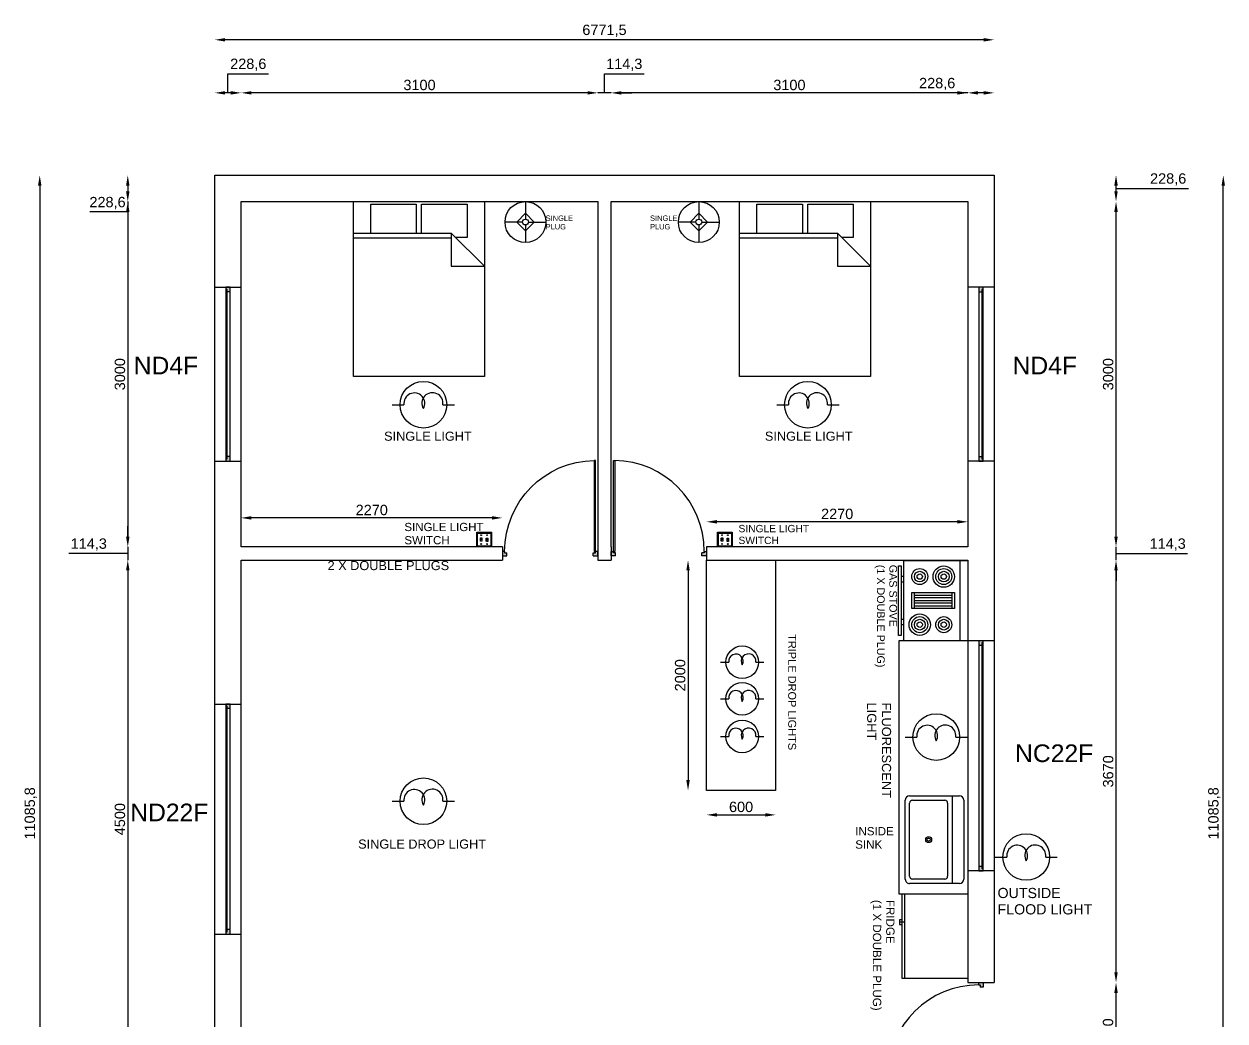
# Model space of a CAD drawing. Header units: millimetres. Extents: x 5556507 to 5811433, y 7824531 to 7923252.
# Drawn here: x 5651274 to 5661710, y 7841470 to 7850130 of the extents above; entities that cross this region are included whole.
import ezdxf

# ---------------------------------------------------------------- set-up
doc = ezdxf.new("R2010")
doc.units = ezdxf.units.MM
for name, color, linetype in [('blocks', 31, 'Continuous'), ('dimensions', 251, 'Continuous'), ('doors', 142, 'Continuous'), ('text', 8, 'Continuous'), ('wall', 7, 'Continuous'), ('windows', 22, 'Continuous')]:
    doc.layers.add(name, color=color, linetype=linetype)
doc.styles.get("Standard").update_dxf_attribs({"font": 'arial.ttf'})
doc.dimstyles.new('ISO-25', dxfattribs={"dimscale": 31, "dimtxt": 2.5, "dimasz": 2.5, "dimexe": 1.25, "dimexo": 0.625, "dimtad": 1, "dimtxsty": 'Standard', "dimcen": 2.5, "dimse1": 1, "dimse2": 1, "dimadec": 0, "dimazin": 0, "dimtfac": 1, "dimtmove": 0, "dimatfit": 3, "dimfxl": 1, "dimarcsym": 0})

# ---------------------------------------------------------------- blocks, each defined once
blk = doc.blocks.new('D')
at = {"layer": 'doors'}
h = blk.add_hatch(color=256, dxfattribs=at)
h.dxf.hatch_style = 1
h.paths.add_polyline_path([(0, 19), (-20, 19), (-20, 7), (-40, 7), (-40, -19), (0, -19)])
h.paths.add_polyline_path([(-830, -19), (-790, -19), (-790, 7), (-810, 7), (-810, 19), (-830, 19)])
for p, q in [((-790, -19), (-790, 7)), ((-40, -19), (-40, 7))]:
    blk.add_line(p, q, dxfattribs=at)
blk.add_lwpolyline([(-810, 19), (-810, 809), (-798, 809), (-798, 19)], close=True, dxfattribs=at)
for points in [[(-790, -19), (-830, -19), (-830, 19), (-810, 19)], [(-790, 7), (-810, 7), (-810, 19)], [(-20, 19), (0, 19), (0, -19), (-40, -19)], [(-20, 19), (-20, 7), (-40, 7)]]:
    blk.add_lwpolyline(points, dxfattribs=at)
blk.add_arc((-810, 19), 790, 0, 89.1298, dxfattribs=at)
blk = doc.blocks.new('*D140')
at = {"layer": 'Defpoints', "color": 0, "transparency": 16777216}
for p in [(5659704, 7841803), (5660763, 7841803), (5659704, 7840973)]:
    blk.add_point(p, dxfattribs=at)
at = {"layer": 'dimensions', "color": 0, "lineweight": -2, "transparency": 16777216}
blk.add_line((5660763, 7841063), (5660763, 7841713), dxfattribs=at)
at = {"layer": 'dimensions', "color": 0, "transparency": 16777216}
for points in [[(5660748, 7841713), (5660778, 7841713), (5660763, 7841803)], [(5660748, 7841063), (5660778, 7841063), (5660763, 7840973)]]:
    blk.add_solid(points, dxfattribs=at)
at = {"layer": 'dimensions', "color": 0, "transparency": 16777216, "insert": (5660694, 7841388), "char_height": 90, "attachment_point": 5, "rotation": 90}
blk.add_mtext('830', dxfattribs=at)
blk = doc.blocks.new('*D141')
at = {"layer": 'Defpoints', "color": 0, "transparency": 16777216}
for p in [(5659475, 7845473), (5660763, 7845473), (5659704, 7841803)]:
    blk.add_point(p, dxfattribs=at)
at = {"layer": 'dimensions', "color": 0, "lineweight": -2, "transparency": 16777216}
blk.add_line((5660763, 7841893), (5660763, 7845383), dxfattribs=at)
at = {"layer": 'dimensions', "color": 0, "transparency": 16777216}
for points in [[(5660748, 7845383), (5660778, 7845383), (5660763, 7845473)], [(5660748, 7841893), (5660778, 7841893), (5660763, 7841803)]]:
    blk.add_solid(points, dxfattribs=at)
at = {"layer": 'dimensions', "color": 0, "transparency": 16777216, "insert": (5660695, 7843638), "char_height": 90, "attachment_point": 5, "rotation": 90}
blk.add_mtext('3670', dxfattribs=at)
blk = doc.blocks.new('*D142')
at = {"layer": 'Defpoints', "color": 0, "transparency": 16777216}
for p in [(5659475, 7845588), (5660763, 7845588), (5659475, 7845473)]:
    blk.add_point(p, dxfattribs=at)
at = {"layer": 'dimensions', "color": 0, "lineweight": -2, "transparency": 16777216}
for p, q in [((5660763, 7845678), (5660763, 7845768)), ((5660763, 7845473), (5660763, 7845588)), ((5660763, 7845473), (5660763, 7845588)), ((5660763, 7845530), (5661040, 7845530)), ((5661040, 7845530), (5661384, 7845530)), ((5660763, 7845383), (5660763, 7845293))]:
    blk.add_line(p, q, dxfattribs=at)
at = {"layer": 'dimensions', "color": 0, "transparency": 16777216}
for points in [[(5660748, 7845678), (5660778, 7845678), (5660763, 7845588)], [(5660748, 7845383), (5660778, 7845383), (5660763, 7845473)]]:
    blk.add_solid(points, dxfattribs=at)
at = {"layer": 'dimensions', "color": 0, "transparency": 16777216, "insert": (5661212, 7845608), "char_height": 90, "attachment_point": 5}
blk.add_mtext('114,3', dxfattribs=at)
blk = doc.blocks.new('*D125')
at = {"layer": 'Defpoints', "color": 0, "transparency": 16777216}
for p in [(5659475, 7848588), (5660763, 7848588), (5659475, 7845588)]:
    blk.add_point(p, dxfattribs=at)
at = {"layer": 'dimensions', "color": 0, "lineweight": -2, "transparency": 16777216}
blk.add_line((5660763, 7845678), (5660763, 7848498), dxfattribs=at)
at = {"layer": 'dimensions', "color": 0, "transparency": 16777216}
for points in [[(5660748, 7848498), (5660778, 7848498), (5660763, 7848588)], [(5660748, 7845678), (5660778, 7845678), (5660763, 7845588)]]:
    blk.add_solid(points, dxfattribs=at)
at = {"layer": 'dimensions', "color": 0, "transparency": 16777216, "insert": (5660695, 7847088), "char_height": 90, "attachment_point": 5, "rotation": 90}
blk.add_mtext('3000', dxfattribs=at)
blk = doc.blocks.new('*D126')
at = {"layer": 'Defpoints', "color": 0, "transparency": 16777216}
for p in [(5659704, 7848816), (5660763, 7848816), (5659475, 7848588)]:
    blk.add_point(p, dxfattribs=at)
at = {"layer": 'dimensions', "color": 0, "lineweight": -2, "transparency": 16777216}
for p, q in [((5660763, 7848678), (5660763, 7848726)), ((5660763, 7848702), (5661040, 7848702)), ((5661040, 7848702), (5661392, 7848702))]:
    blk.add_line(p, q, dxfattribs=at)
at = {"layer": 'dimensions', "color": 0, "transparency": 16777216}
for points in [[(5660748, 7848726), (5660778, 7848726), (5660763, 7848816)], [(5660748, 7848678), (5660778, 7848678), (5660763, 7848588)]]:
    blk.add_solid(points, dxfattribs=at)
at = {"layer": 'dimensions', "color": 0, "transparency": 16777216, "insert": (5661216, 7848780), "char_height": 90, "attachment_point": 5}
blk.add_mtext('228,6', dxfattribs=at)
blk = doc.blocks.new('*D127')
at = {"layer": 'Defpoints', "color": 0, "transparency": 16777216}
for p in [(5659704, 7848816), (5661695, 7848816), (5659704, 7837730)]:
    blk.add_point(p, dxfattribs=at)
at = {"layer": 'dimensions', "color": 0, "lineweight": -2, "transparency": 16777216}
blk.add_line((5661695, 7837820), (5661695, 7848726), dxfattribs=at)
at = {"layer": 'dimensions', "color": 0, "transparency": 16777216}
for points in [[(5661680, 7848726), (5661710, 7848726), (5661695, 7848816)], [(5661680, 7837820), (5661710, 7837820), (5661695, 7837730)]]:
    blk.add_solid(points, dxfattribs=at)
at = {"layer": 'dimensions', "color": 0, "transparency": 16777216, "insert": (5661617, 7843273), "char_height": 90, "attachment_point": 5, "rotation": 90}
blk.add_mtext('11085,8', dxfattribs=at)
blk = doc.blocks.new('*D144')
at = {"layer": 'Defpoints', "color": 0, "transparency": 16777216}
for p in [(5659475, 7849532), (5659704, 7848816), (5659475, 7848588)]:
    blk.add_point(p, dxfattribs=at)
at = {"layer": 'dimensions', "color": 0, "lineweight": -2, "transparency": 16777216}
for p, q in [((5659475, 7849532), (5659033, 7849532)), ((5659614, 7849532), (5659565, 7849532))]:
    blk.add_line(p, q, dxfattribs=at)
at = {"layer": 'dimensions', "color": 0, "transparency": 16777216}
for points in [[(5659565, 7849547), (5659565, 7849517), (5659475, 7849532)], [(5659614, 7849547), (5659614, 7849517), (5659704, 7849532)]]:
    blk.add_solid(points, dxfattribs=at)
at = {"layer": 'dimensions', "color": 0, "transparency": 16777216, "insert": (5659209, 7849609), "char_height": 90, "attachment_point": 5}
blk.add_mtext('228,6', dxfattribs=at)
blk = doc.blocks.new('*D145')
at = {"layer": 'Defpoints', "color": 0, "transparency": 16777216}
for p in [(5656375, 7849532), (5656375, 7848588), (5659475, 7848588)]:
    blk.add_point(p, dxfattribs=at)
at = {"layer": 'dimensions', "color": 0, "lineweight": -2, "transparency": 16777216}
blk.add_line((5659385, 7849532), (5656465, 7849532), dxfattribs=at)
at = {"layer": 'dimensions', "color": 0, "transparency": 16777216}
for points in [[(5656465, 7849547), (5656465, 7849517), (5656375, 7849532)], [(5659385, 7849547), (5659385, 7849517), (5659475, 7849532)]]:
    blk.add_solid(points, dxfattribs=at)
at = {"layer": 'dimensions', "color": 0, "transparency": 16777216, "insert": (5657925, 7849600), "char_height": 90, "attachment_point": 5}
blk.add_mtext('3100', dxfattribs=at)
blk = doc.blocks.new('*D146')
at = {"layer": 'Defpoints', "color": 0, "transparency": 16777216}
for p in [(5656261, 7849532), (5656261, 7848588), (5656375, 7848588)]:
    blk.add_point(p, dxfattribs=at)
at = {"layer": 'dimensions', "color": 0, "lineweight": -2, "transparency": 16777216}
for p, q in [((5656318, 7849532), (5656318, 7849698)), ((5656318, 7849698), (5656662, 7849698)), ((5656171, 7849532), (5656081, 7849532)), ((5656375, 7849532), (5656261, 7849532)), ((5656375, 7849532), (5656261, 7849532)), ((5656465, 7849532), (5656555, 7849532))]:
    blk.add_line(p, q, dxfattribs=at)
at = {"layer": 'dimensions', "color": 0, "transparency": 16777216}
for points in [[(5656171, 7849547), (5656171, 7849517), (5656261, 7849532)], [(5656465, 7849547), (5656465, 7849517), (5656375, 7849532)]]:
    blk.add_solid(points, dxfattribs=at)
at = {"layer": 'dimensions', "color": 0, "transparency": 16777216, "insert": (5656490, 7849776), "char_height": 90, "attachment_point": 5}
blk.add_mtext('114,3', dxfattribs=at)
blk = doc.blocks.new('*D147')
at = {"layer": 'Defpoints', "color": 0, "transparency": 16777216}
for p in [(5653161, 7849532), (5653161, 7848588), (5656261, 7848588)]:
    blk.add_point(p, dxfattribs=at)
at = {"layer": 'dimensions', "color": 0, "lineweight": -2, "transparency": 16777216}
blk.add_line((5656171, 7849532), (5653251, 7849532), dxfattribs=at)
at = {"layer": 'dimensions', "color": 0, "transparency": 16777216}
for points in [[(5653251, 7849547), (5653251, 7849517), (5653161, 7849532)], [(5656171, 7849547), (5656171, 7849517), (5656261, 7849532)]]:
    blk.add_solid(points, dxfattribs=at)
at = {"layer": 'dimensions', "color": 0, "transparency": 16777216, "insert": (5654711, 7849600), "char_height": 90, "attachment_point": 5}
blk.add_mtext('3100', dxfattribs=at)
blk = doc.blocks.new('*D148')
at = {"layer": 'Defpoints', "color": 0, "transparency": 16777216}
for p in [(5652932, 7849532), (5652932, 7848816), (5653161, 7848588)]:
    blk.add_point(p, dxfattribs=at)
at = {"layer": 'dimensions', "color": 0, "lineweight": -2, "transparency": 16777216}
for p, q in [((5653046, 7849532), (5653046, 7849698)), ((5653046, 7849698), (5653399, 7849698)), ((5653071, 7849532), (5653022, 7849532))]:
    blk.add_line(p, q, dxfattribs=at)
at = {"layer": 'dimensions', "color": 0, "transparency": 16777216}
for points in [[(5653022, 7849547), (5653022, 7849517), (5652932, 7849532)], [(5653071, 7849547), (5653071, 7849517), (5653161, 7849532)]]:
    blk.add_solid(points, dxfattribs=at)
at = {"layer": 'dimensions', "color": 0, "transparency": 16777216, "insert": (5653223, 7849776), "char_height": 90, "attachment_point": 5}
blk.add_mtext('228,6', dxfattribs=at)
blk = doc.blocks.new('*D149')
at = {"layer": 'Defpoints', "color": 0, "transparency": 16777216}
for p in [(5657205, 7845806), (5657205, 7845588), (5659475, 7845588)]:
    blk.add_point(p, dxfattribs=at)
at = {"layer": 'dimensions', "color": 0, "lineweight": -2, "transparency": 16777216}
blk.add_line((5659385, 7845806), (5657295, 7845806), dxfattribs=at)
at = {"layer": 'dimensions', "color": 0, "transparency": 16777216}
for points in [[(5657295, 7845821), (5657295, 7845791), (5657205, 7845806)], [(5659385, 7845821), (5659385, 7845791), (5659475, 7845806)]]:
    blk.add_solid(points, dxfattribs=at)
at = {"layer": 'dimensions', "color": 0, "transparency": 16777216, "insert": (5658340, 7845874), "char_height": 90, "attachment_point": 5}
blk.add_mtext('2270', dxfattribs=at)
blk = doc.blocks.new('*D150')
at = {"layer": 'Defpoints', "color": 0, "transparency": 16777216}
for p in [(5653161, 7845840), (5653161, 7845588), (5655431, 7845588)]:
    blk.add_point(p, dxfattribs=at)
at = {"layer": 'dimensions', "color": 0, "lineweight": -2, "transparency": 16777216}
blk.add_line((5655341, 7845840), (5653251, 7845840), dxfattribs=at)
at = {"layer": 'dimensions', "color": 0, "transparency": 16777216}
for points in [[(5653251, 7845855), (5653251, 7845825), (5653161, 7845840)], [(5655341, 7845855), (5655341, 7845825), (5655431, 7845840)]]:
    blk.add_solid(points, dxfattribs=at)
at = {"layer": 'dimensions', "color": 0, "transparency": 16777216, "insert": (5654296, 7845908), "char_height": 90, "attachment_point": 5}
blk.add_mtext('2270', dxfattribs=at)
blk = doc.blocks.new('*D151')
at = {"layer": 'Defpoints', "color": 0, "transparency": 16777216}
for p in [(5652932, 7849993), (5652932, 7848816), (5659704, 7848816)]:
    blk.add_point(p, dxfattribs=at)
at = {"layer": 'dimensions', "color": 0, "lineweight": -2, "transparency": 16777216}
blk.add_line((5659614, 7849993), (5653022, 7849993), dxfattribs=at)
at = {"layer": 'dimensions', "color": 0, "transparency": 16777216}
for points in [[(5653022, 7850008), (5653022, 7849978), (5652932, 7849993)], [(5659614, 7850008), (5659614, 7849978), (5659704, 7849993)]]:
    blk.add_solid(points, dxfattribs=at)
at = {"layer": 'dimensions', "color": 0, "transparency": 16777216, "insert": (5656318, 7850071), "char_height": 90, "attachment_point": 5}
blk.add_mtext('6771,5', dxfattribs=at)
blk = doc.blocks.new('*D152')
at = {"layer": 'Defpoints', "color": 0, "transparency": 16777216}
for p in [(5652932, 7848816), (5652176, 7848588), (5653161, 7848588)]:
    blk.add_point(p, dxfattribs=at)
at = {"layer": 'dimensions', "color": 0, "lineweight": -2, "transparency": 16777216}
for p, q in [((5652176, 7848726), (5652176, 7848678)), ((5652176, 7848588), (5652176, 7848498)), ((5652176, 7848498), (5651847, 7848498))]:
    blk.add_line(p, q, dxfattribs=at)
at = {"layer": 'dimensions', "color": 0, "transparency": 16777216}
for points in [[(5652161, 7848726), (5652191, 7848726), (5652176, 7848816)], [(5652161, 7848678), (5652191, 7848678), (5652176, 7848588)]]:
    blk.add_solid(points, dxfattribs=at)
at = {"layer": 'dimensions', "color": 0, "transparency": 16777216, "insert": (5652000, 7848575), "char_height": 90, "attachment_point": 5}
blk.add_mtext('228,6', dxfattribs=at)
blk = doc.blocks.new('*D153')
at = {"layer": 'Defpoints', "color": 0, "transparency": 16777216}
for p in [(5653161, 7848588), (5652176, 7845588), (5653161, 7845588)]:
    blk.add_point(p, dxfattribs=at)
at = {"layer": 'dimensions', "color": 0, "lineweight": -2, "transparency": 16777216}
blk.add_line((5652176, 7848498), (5652176, 7845678), dxfattribs=at)
at = {"layer": 'dimensions', "color": 0, "transparency": 16777216}
for points in [[(5652161, 7848498), (5652191, 7848498), (5652176, 7848588)], [(5652161, 7845678), (5652191, 7845678), (5652176, 7845588)]]:
    blk.add_solid(points, dxfattribs=at)
at = {"layer": 'dimensions', "color": 0, "transparency": 16777216, "insert": (5652108, 7847088), "char_height": 90, "attachment_point": 5, "rotation": 90}
blk.add_mtext('3000', dxfattribs=at)
blk = doc.blocks.new('*D154')
at = {"layer": 'Defpoints', "color": 0, "transparency": 16777216}
for p in [(5653161, 7845588), (5652176, 7845473), (5653161, 7845473)]:
    blk.add_point(p, dxfattribs=at)
at = {"layer": 'dimensions', "color": 0, "lineweight": -2, "transparency": 16777216}
for p, q in [((5652176, 7845678), (5652176, 7845768)), ((5652176, 7845588), (5652176, 7845473)), ((5652176, 7845588), (5652176, 7845473)), ((5652010, 7845530), (5651665, 7845530)), ((5652176, 7845530), (5652010, 7845530)), ((5652176, 7845383), (5652176, 7845293))]:
    blk.add_line(p, q, dxfattribs=at)
at = {"layer": 'dimensions', "color": 0, "transparency": 16777216}
for points in [[(5652161, 7845678), (5652191, 7845678), (5652176, 7845588)], [(5652161, 7845383), (5652191, 7845383), (5652176, 7845473)]]:
    blk.add_solid(points, dxfattribs=at)
at = {"layer": 'dimensions', "color": 0, "transparency": 16777216, "insert": (5651837, 7845608), "char_height": 90, "attachment_point": 5}
blk.add_mtext('114,3', dxfattribs=at)
blk = doc.blocks.new('*D155')
at = {"layer": 'Defpoints', "color": 0, "transparency": 16777216}
for p in [(5653161, 7845473), (5652176, 7840973), (5653161, 7840973)]:
    blk.add_point(p, dxfattribs=at)
at = {"layer": 'dimensions', "color": 0, "lineweight": -2, "transparency": 16777216}
blk.add_line((5652176, 7845383), (5652176, 7841063), dxfattribs=at)
at = {"layer": 'dimensions', "color": 0, "transparency": 16777216}
for points in [[(5652161, 7845383), (5652191, 7845383), (5652176, 7845473)], [(5652161, 7841063), (5652191, 7841063), (5652176, 7840973)]]:
    blk.add_solid(points, dxfattribs=at)
at = {"layer": 'dimensions', "color": 0, "transparency": 16777216, "insert": (5652108, 7843223), "char_height": 90, "attachment_point": 5, "rotation": 90}
blk.add_mtext('4500', dxfattribs=at)
blk = doc.blocks.new('*D159')
at = {"layer": 'Defpoints', "color": 0, "transparency": 16777216}
for p in [(5652932, 7848816), (5651411, 7837730), (5652932, 7837730)]:
    blk.add_point(p, dxfattribs=at)
at = {"layer": 'dimensions', "color": 0, "lineweight": -2, "transparency": 16777216}
blk.add_line((5651411, 7848726), (5651411, 7837820), dxfattribs=at)
at = {"layer": 'dimensions', "color": 0, "transparency": 16777216}
for points in [[(5651396, 7848726), (5651426, 7848726), (5651411, 7848816)], [(5651396, 7837820), (5651426, 7837820), (5651411, 7837730)]]:
    blk.add_solid(points, dxfattribs=at)
at = {"layer": 'dimensions', "color": 0, "transparency": 16777216, "insert": (5651333, 7843273), "char_height": 90, "attachment_point": 5, "rotation": 90}
blk.add_mtext('11085,8', dxfattribs=at)
blk = doc.blocks.new('Refrigerator-2 door - 36 in top')
for p, q in [((0, -26.999999), (36, -26.999999)), ((11, -27.999999), (11, -28.999999)), ((11, -28.999999), (13, -28.999999)), ((12, -26.999999), (12, -28.999999)), ((13, -28.999999), (13, -27.999999))]:
    blk.add_line(p, q)
blk.add_lwpolyline([(0, -27.999999), (0, 0), (36, 0), (36, -27.999999)], close=True)
blk = doc.blocks.new('Sink-single - 30 in top')
blk.add_line((-15, -3.999996), (15, -3.999996))
for points in [[(-13.5, 0), (13.5, 0)], [(-15, -18.499996), (-15, -1.5)], [(15, -1.5), (15, -18.499996)], [(-13.5, -17.499996), (-13.5, -6.499996)], [(-12.5, -5.499996), (12.5, -5.499996)], [(13.5, -6.499996), (13.5, -17.499996)], [(13.5, -19.999996), (-13.5, -19.999996)], [(12.5, -18.499996), (-12.5, -18.499996)]]:
    blk.add_lwpolyline(points)
for radius in [1, 0.5]:
    blk.add_circle((0, -11.999996), radius)
for centre, radius, start, end in [((-13.5, -1.5), 1.5, 90, 180), ((13.5, -1.5), 1.5, 0, 90), ((-12.5, -6.499996), 1, 90, 180), ((12.5, -6.499996), 1, 0, 90), ((-13.5, -18.499996), 1.5, 180, 270), ((-12.5, -17.499996), 1, 180, 270), ((12.5, -17.499996), 1, 270, 0), ((13.5, -18.499996), 1.5, 270, 0)]:
    blk.add_arc(centre, radius, start, end)
blk = doc.blocks.new('Range-Oven - 30 in top')
for p, q in [((0, -3), (30, -3)), ((12, -6), (18, -6)), ((13, -20), (13, -6)), ((14, -6), (14, -20)), ((15, -20), (15, -6)), ((16, -6), (16, -20)), ((17, -20), (17, -6)), ((18, -20), (12, -20)), ((6, -24), (6, -25)), ((8, -25), (8, -24)), ((22, -25), (22, -24)), ((24, -24), (24, -25))]:
    blk.add_line(p, q)
for points in [[(0, -24), (0, 0), (30, 0), (30, -24)], [(12, -21), (12, -5), (18, -5), (18, -21)], [(2, -26), (2, -25), (28, -25), (28, -26)]]:
    blk.add_lwpolyline(points, close=True)
for centre, radius in [((6, -9), 4), ((6, -9), 3), ((6, -9), 2), ((6, -9), 1), ((24, -9), 3), ((24, -9), 2), ((24, -9), 1), ((6, -18), 3), ((6, -18), 2), ((6, -18), 1), ((24, -18), 4), ((24, -18), 3), ((24, -18), 2), ((24, -18), 1)]:
    blk.add_circle(centre, radius)
blk = doc.blocks.new('*D160')
at = {"layer": 'Defpoints', "color": 0, "transparency": 16777216}
for p in [(5657205, 7845473), (5657044, 7843473), (5657205, 7843473)]:
    blk.add_point(p, dxfattribs=at)
at = {"layer": 'dimensions', "color": 0, "lineweight": -2, "transparency": 16777216}
blk.add_line((5657044, 7845383), (5657044, 7843563), dxfattribs=at)
at = {"layer": 'dimensions', "color": 0, "transparency": 16777216}
for points in [[(5657029, 7845383), (5657059, 7845383), (5657044, 7845473)], [(5657029, 7843563), (5657059, 7843563), (5657044, 7843473)]]:
    blk.add_solid(points, dxfattribs=at)
at = {"layer": 'dimensions', "color": 0, "transparency": 16777216, "insert": (5656976, 7844473), "char_height": 90, "attachment_point": 5, "rotation": 90}
blk.add_mtext('2000', dxfattribs=at)
blk = doc.blocks.new('*D161')
at = {"layer": 'Defpoints', "color": 0, "transparency": 16777216}
for p in [(5657205, 7843473), (5657805, 7843473), (5657805, 7843260)]:
    blk.add_point(p, dxfattribs=at)
at = {"layer": 'dimensions', "color": 0, "lineweight": -2, "transparency": 16777216}
blk.add_line((5657295, 7843260), (5657715, 7843260), dxfattribs=at)
at = {"layer": 'dimensions', "color": 0, "transparency": 16777216}
for points in [[(5657295, 7843275), (5657295, 7843245), (5657205, 7843260)], [(5657715, 7843275), (5657715, 7843245), (5657805, 7843260)]]:
    blk.add_solid(points, dxfattribs=at)
at = {"layer": 'dimensions', "color": 0, "transparency": 16777216, "insert": (5657505, 7843329), "char_height": 90, "attachment_point": 5}
blk.add_mtext('600', dxfattribs=at)
blk = doc.blocks.new('Bed - Queen')
at = {"linetype": 'Continuous'}
for p, q in [((0, -80.00003), (0, 0)), ((0, 0), (59.99999, 0)), ((59.99999, 0), (59.99999, -80.00003)), ((7.99999, -1.2), (28.79998, -1.2)), ((7.99999, -14.4), (7.99999, -1.2)), ((28.79998, -1.2), (28.79998, -14.4)), ((31.19999, -1.2), (51.99999, -1.2)), ((31.19999, -14.4), (31.19999, -1.2)), ((51.99999, -1.2), (51.99999, -16.4)), ((0, -14.4), (44.8, -14.4)), ((59.99999, -29.6), (44.8, -14.4)), ((44.8, -14.4), (44.8, -29.6)), ((51.99999, -16.4), (46.79936, -16.4)), ((44.8, -16.8), (0, -16.8)), ((44.8, -29.6), (59.99999, -29.6)), ((59.99999, -80.00003), (0, -80.00003))]:
    blk.add_line(p, q, dxfattribs=at)
blk = doc.blocks.new('Lamp - Table')
at = {"linetype": 'Continuous'}
for p, q in [((0, 7), (0, 1)), ((-1, 0), (-7, 0)), ((0, 3), (-3, 0)), ((-3, 0), (0, -3)), ((3, 0), (0, 3)), ((0, -3), (3, 0)), ((1, 0), (7, 0)), ((0, -1), (0, -7))]:
    blk.add_line(p, q, dxfattribs=at)
for radius in [7, 1]:
    blk.add_circle((0, 0), radius, dxfattribs=at)
blk = doc.blocks.new('Light Switch - Dual')
for p, q in [((-2.25, 4.75), (-2.5, 5)), ((-2.25, 4.75), (2.25, 4.75)), ((-2.25, 0.25), (-2.25, 4.75)), ((2.25, 4.75), (2.5, 5)), ((2.25, 4.75), (2.25, 0.25)), ((-2.25, 0.25), (-2.5, 0)), ((2.25, 0.25), (-2.25, 0.25)), ((-0.7854, 2.5), (-1.2183, 2.5)), ((-0.875, 4), (-1.125, 4)), ((-0.875, 1), (-1.125, 1)), ((0.7854, 2.5), (1.2182, 2.5)), ((0.875, 4), (1.125, 4)), ((0.875, 1), (1.125, 1)), ((2.25, 0.25), (2.5, 0))]:
    blk.add_line(p, q)
for points in [[(-2.5, 0), (-2.5, 5), (2.5, 5), (2.5, 0)], [(-0.78, 3.125), (-0.78, 2), (-1.22, 2), (-1.22, 3.125)], [(0.78, 1.875), (0.78, 3), (1.22, 3), (1.22, 1.875)]]:
    blk.add_lwpolyline(points, close=True)
for points in [[(-0.7818, 3), (-0.75, 3), (-0.75, 2), (-1.25, 2), (-1.25, 3), (-1.2219, 3)], [(0.7817, 2), (0.75, 2), (0.75, 3), (1.25, 3), (1.25, 2), (1.2219, 2)]]:
    blk.add_lwpolyline(points)
for centre in [(-1, 4), (1, 4), (-1, 1), (1, 1)]:
    blk.add_circle(centre, 0.125)
blk = doc.blocks.new('Lamp - Incandescent')
at = {"color": 7}
for p, q in [((0, 0), (0.075, 0)), ((0.325, 0), (0.4, 0))]:
    blk.add_line(p, q, dxfattribs=at)
blk.add_circle((0.2, 0), 0.15, dxfattribs=at)
for centre, radius, start, end in [((0.141667, 0.008333), 0.067185, 330.2551, 187.125), ((0.258088, 0.009558), 0.067591, 351.8699, 210.75)]:
    blk.add_arc(centre, radius, start, end, dxfattribs=at)

msp = doc.modelspace()

# ---------------------------------------------------------------- hatches: boundary and pattern name
at = {"layer": 'windows'}
h = msp.add_hatch(color=256, dxfattribs=at)
h.dxf.hatch_style = 1
h.paths.add_polyline_path([(5653065.491, 7846372.086), (5653040.091, 7846372.086), (5653040.091, 7846352.086), (5653027.491, 7846352.086), (5653027.491, 7846332.086), (5653065.491, 7846332.086)])
h.paths.add_polyline_path([(5653040.091, 7847823.086), (5653040.091, 7847803.086), (5653065.491, 7847803.086), (5653065.491, 7847843.086), (5653027.491, 7847843.086), (5653027.491, 7847823.086)])
h = msp.add_hatch(color=256, dxfattribs=at)
h.dxf.hatch_style = 1
h.paths.add_polyline_path([(5659570.391, 7847803.086), (5659595.791, 7847803.086), (5659595.791, 7847823.086), (5659608.391, 7847823.086), (5659608.391, 7847843.086), (5659570.391, 7847843.086)])
h.paths.add_polyline_path([(5659595.791, 7846352.086), (5659595.791, 7846372.086), (5659570.391, 7846372.086), (5659570.391, 7846332.086), (5659608.391, 7846332.086), (5659608.391, 7846352.086)])
h = msp.add_hatch(color=256, dxfattribs=at)
h.dxf.hatch_style = 1
h.paths.add_polyline_path([(5659570.391, 7842813.286), (5659570.391, 7842773.286), (5659608.391, 7842773.286), (5659608.391, 7842793.286), (5659595.791, 7842793.286), (5659595.791, 7842813.286)])
h.paths.add_polyline_path([(5659570.391, 7844733.286), (5659595.791, 7844733.286), (5659595.791, 7844753.286), (5659608.391, 7844753.286), (5659608.391, 7844773.286), (5659570.391, 7844773.286)])
h = msp.add_hatch(color=256, dxfattribs=at)
h.dxf.hatch_style = 1
h.paths.add_polyline_path([(5653065.491, 7844223.286), (5653027.491, 7844223.286), (5653027.491, 7844203.286), (5653040.091, 7844203.286), (5653040.091, 7844183.286), (5653065.491, 7844183.286)])
h.paths.add_polyline_path([(5653065.491, 7842263.286), (5653040.091, 7842263.286), (5653040.091, 7842243.286), (5653027.491, 7842243.286), (5653027.491, 7842223.286), (5653065.491, 7842223.286)])

# ---------------------------------------------------------------- linework, layer by layer
at = {"layer": 'blocks'}
for p, q in [((5657205.091, 7843473.286), (5657205.091, 7845473.286)), ((5657805.091, 7845473.286), (5657805.091, 7843473.286)), ((5659475.091, 7844773.286), (5658875.091, 7844773.286)), ((5658875.091, 7844773.286), (5658875.091, 7842573.286)), ((5657805.091, 7843473.286), (5657205.091, 7843473.286)), ((5658875.091, 7842573.286), (5659475.091, 7842573.286))]:
    msp.add_line(p, q, dxfattribs=at)
at = {"layer": 'wall'}
for p, q in [((5652932.191, 7837730.386), (5652932.191, 7848816.186)), ((5652932.191, 7848816.186), (5659703.691, 7848816.186)), ((5659703.691, 7848816.186), (5659703.691, 7841803.286)), ((5653160.791, 7848587.586), (5656260.791, 7848587.586)), ((5653160.791, 7845587.586), (5653160.791, 7848587.586)), ((5656260.791, 7848587.586), (5656260.791, 7845587.586)), ((5656375.091, 7848587.586), (5659475.091, 7848587.586)), ((5656375.091, 7845587.586), (5656375.091, 7848587.586)), ((5659475.091, 7848587.586), (5659475.091, 7845587.586)), ((5655430.791, 7845587.586), (5653160.791, 7845587.586)), ((5655430.791, 7845587.586), (5655430.791, 7845473.286)), ((5656260.791, 7845587.586), (5656260.791, 7845473.286)), ((5656375.091, 7845587.586), (5656375.091, 7845473.286)), ((5659475.091, 7845587.586), (5657205.091, 7845587.586)), ((5657205.091, 7845587.586), (5657205.091, 7845473.286)), ((5653160.791, 7845473.286), (5655430.791, 7845473.286)), ((5653160.791, 7840973.286), (5653160.791, 7845473.286)), ((5656260.791, 7845473.286), (5656375.091, 7845473.286)), ((5657205.091, 7845473.286), (5659475.091, 7845473.286)), ((5659475.091, 7845473.286), (5659475.091, 7841803.286)), ((5659475.091, 7841803.286), (5659703.691, 7841803.286))]:
    msp.add_line(p, q, dxfattribs=at)
at = {"layer": 'windows'}
for p, q in [((5652932.191, 7847843.086), (5653160.791, 7847843.086)), ((5653065.491, 7847803.086), (5653040.091, 7847803.086)), ((5659703.691, 7847843.086), (5659475.091, 7847843.086)), ((5659570.391, 7847803.086), (5659595.791, 7847803.086)), ((5653027.491, 7847087.586), (5653040.091, 7847087.586)), ((5659608.391, 7847087.586), (5659595.791, 7847087.586)), ((5652932.191, 7846332.086), (5653160.791, 7846332.086)), ((5653065.491, 7846372.086), (5653040.091, 7846372.086)), ((5659703.691, 7846332.086), (5659475.091, 7846332.086)), ((5659570.391, 7846372.086), (5659595.791, 7846372.086)), ((5659703.691, 7844773.286), (5659475.091, 7844773.286)), ((5659570.391, 7844733.286), (5659595.791, 7844733.286)), ((5652932.191, 7844223.286), (5653160.791, 7844223.286)), ((5653065.491, 7844183.286), (5653040.091, 7844183.286)), ((5659608.391, 7843773.286), (5659595.791, 7843773.286)), ((5653027.491, 7843223.286), (5653040.091, 7843223.286)), ((5659703.691, 7842773.286), (5659475.091, 7842773.286)), ((5659570.391, 7842813.286), (5659595.791, 7842813.286)), ((5653065.491, 7842263.286), (5653040.091, 7842263.286)), ((5652932.191, 7842223.286), (5653160.791, 7842223.286))]:
    msp.add_line(p, q, dxfattribs=at)
for points in [[(5653027.491, 7847843.086), (5653027.491, 7846332.086), (5653065.491, 7846332.086), (5653065.491, 7847843.086)], [(5653027.491, 7847823.086), (5653027.491, 7846352.086), (5653040.091, 7846352.086), (5653040.091, 7847823.086)], [(5659608.391, 7846332.086), (5659608.391, 7847843.086), (5659570.391, 7847843.086), (5659570.391, 7846332.086)], [(5659608.391, 7846352.086), (5659608.391, 7847823.086), (5659595.791, 7847823.086), (5659595.791, 7846352.086)], [(5659608.391, 7842773.286), (5659608.391, 7844773.286), (5659570.391, 7844773.286), (5659570.391, 7842773.286)], [(5659608.391, 7842793.286), (5659608.391, 7844753.286), (5659595.791, 7844753.286), (5659595.791, 7842793.286)], [(5653027.491, 7844223.286), (5653027.491, 7842223.286), (5653065.491, 7842223.286), (5653065.491, 7844223.286)], [(5653027.491, 7844203.286), (5653027.491, 7842243.286), (5653040.091, 7842243.286), (5653040.091, 7844203.286)]]:
    msp.add_lwpolyline(points, close=True, dxfattribs=at)

# ---------------------------------------------------------------- block references
at = {"layer": 'blocks'}
for name, p, xscale, yscale, zscale in [('Bed - Queen', (5654135.982, 7848587.586), 18.99339229793068, 18.99339229793068, 18.99339229793068), ('Lamp - Table', (5655631.546, 7848409.786), 25.4, 25.4, 25.4), ('Lamp - Table', (5657138.096, 7848409.786), 25.4, 25.4, 25.4), ('Bed - Queen', (5657491.115, 7848587.586), 18.99339229793068, 18.99339229793068, 18.99339229793068), ('Lamp - Incandescent', (5654474.632, 7846823.221), 1350.682649098947, 1350.682649098947, 1350.682649098947), ('Lamp - Incandescent', (5657815.957, 7846823.221), 1350.682649098947, 1350.682649098947, 1350.682649098947), ('Light Switch - Dual', (5655272.232, 7845587.586), 25.4, 25.4, 25.4), ('Light Switch - Dual', (5657364.899, 7845587.586), 25.4, 25.4, 25.4), ('Lamp - Incandescent', (5657326.71, 7844586.004), 942.9257469725898, 942.9257469725898, 942.9257469725898), ('Lamp - Incandescent', (5657326.71, 7844268.349), 942.9257469725898, 942.9257469725898, 942.9257469725898), ('Lamp - Incandescent', (5658930.794, 7843936.408), 1350.682649096619, 1350.682649096619, 1350.682649096619), ('Lamp - Incandescent', (5657326.71, 7843941.487), 942.9257469725898, 942.9257469725898, 942.9257469725898), ('Lamp - Incandescent', (5654474.632, 7843378.628), 1350.682649098947, 1350.682649098947, 1350.682649098947), ('Lamp - Incandescent', (5659712.691, 7842894.209), 1350.682649096619, 1350.682649096619, 1350.682649096619)]:
    msp.add_blockref(name, p, dxfattribs=dict(at, xscale=xscale, yscale=yscale, zscale=zscale))
at = {"layer": 'blocks', "rotation": 270}
for name, p, xscale, yscale, zscale in [('Range-Oven - 30 in top', (5659475.091, 7845469.043), 23.19191330474816, 23.19191330474816, 23.19191330474816), ('Sink-single - 30 in top', (5659439.762, 7843044.76), 25.4, 25.4, 25.4), ('Refrigerator-2 door - 36 in top', (5659475.091, 7842573.286), 20.42023240504989, 20.42023240504989, 20.42023240504989)]:
    msp.add_blockref(name, p, dxfattribs=dict(at, xscale=xscale, yscale=yscale, zscale=zscale))
at = {"layer": 'windows', "xscale": -1}
msp.add_blockref('D', (5655430.791, 7845530.436), dxfattribs=at)
at = {"layer": 'windows'}
msp.add_blockref('D', (5657205.091, 7845530.436), dxfattribs=at)
at = {"layer": 'windows', "rotation": 90}
msp.add_blockref('D', (5659589.391, 7841803.286), dxfattribs=at)

# ---------------------------------------------------------------- texts
at = {"layer": 'text'}
for s, height, p in [('SINGLE', 46.3547, (5655806.874, 7848420.412)), ('SINGLE', 46.3547, (5656714.178, 7848420.412)), ('PLUG', 46.3547, (5655806.874, 7848345.947)), ('PLUG', 46.3547, (5656714.178, 7848345.947)), ('ND4F', 153.4078, (5652227.556, 7847086.538)), ('ND4F', 153.4078, (5659864.069, 7847086.538)), ('SINGLE LIGHT', 79.11516, (5654402.973, 7846510.212)), ('SINGLE LIGHT', 79.11516, (5657712.109, 7846510.212)), ('SINGLE LIGHT', 71.37298, (5654579.68, 7845725.321)), ('SWITCH', 71.373, (5654579.68, 7845610.667)), ('SINGLE LIGHT', 63.78807, (5657482.447, 7845715.378)), ('SWITCH', 63.7881, (5657482.447, 7845612.908)), ('2 X DOUBLE PLUGS', 79.11516, (5653912.095, 7845386.365)), ('NC22F', 153.4078, (5659885.951, 7843718.743)), ('ND22F', 153.4078, (5652197.422, 7843204.826)), ('INSIDE', 71.9687, (5658496.887, 7843082.324)), ('SINGLE DROP LIGHT', 79.11516, (5654177.597, 7842967.07)), ('SINK', 71.9687, (5658496.887, 7842966.713)), ('OUTSIDE', 88.3982, (5659733.456, 7842537.478)), ('FLOOD LIGHT', 88.39818, (5659733.456, 7842395.474))]:
    msp.add_text(s, height=height, dxfattribs=at).set_placement(p)
for s, height, p in [('(1 X DOUBLE PLUG)', 66.80545, (5658685.934, 7845432.618)), ('GAS STOVE', 66.8054, (5658793.252, 7845432.618)), ('TRIPLE DROP LIGHTS', 68.34287, (5657914.699, 7844830.324)), ('LIGHT', 79.7969, (5658600.456, 7844236.237)), ('FLUORESCENT', 79.79687, (5658728.643, 7844236.237)), ('(1 X DOUBLE PLUG)', 72.05074, (5658650.3, 7842521.707)), ('FRIDGE', 72.0507, (5658766.043, 7842521.707))]:
    msp.add_text(s, height=height, rotation=270, dxfattribs=at).set_placement(p)

# ---------------------------------------------------------------- dimensions: what is measured, and where the dimension line sits
at = {"layer": 'dimensions'}
for base, p1, p2, override, picture, middle in [((5652932.191, 7849993.269), (5659703.691, 7848816.186), (5652932.191, 7848816.186), {"dimscale": 36, "dimtoh": 1}, '*D151', (5656317.941, 7850070.991)), ((5652932.191, 7849531.764), (5653160.791, 7848587.586), (5652932.191, 7848816.186), {"dimscale": 36, "dimtoh": 1, "dimtmove": 1}, '*D148', (5653068.991, 7849776.179)), ((5656260.791, 7849531.764), (5656375.091, 7848587.586), (5656260.791, 7848587.586), {"dimscale": 36, "dimtoh": 1, "dimtmove": 1}, '*D146', (5656340.441, 7849776.179)), ((5653160.791, 7849531.764), (5656260.791, 7848587.586), (5653160.791, 7848587.586), {"dimscale": 36, "dimtoh": 1, "dimtmove": 1}, '*D147', (5654710.791, 7849600.215)), ((5656375.091, 7849531.764), (5659475.091, 7848587.586), (5656375.091, 7848587.586), {"dimscale": 36, "dimtoh": 1, "dimtmove": 1}, '*D145', (5657925.091, 7849600.215)), ((5659475.091, 7849531.764), (5659703.691, 7848816.186), (5659475.091, 7848587.586), {"dimscale": 36, "dimtoh": 1}, '*D144', (5659209.082, 7849609.485)), ((5653160.791, 7845839.72), (5655430.791, 7845587.586), (5653160.791, 7845587.586), {"dimscale": 36, "dimtoh": 1}, '*D150', (5654295.791, 7845908.172)), ((5657205.091, 7845805.951), (5659475.091, 7845587.586), (5657205.091, 7845587.586), {"dimscale": 36, "dimtoh": 1}, '*D149', (5658340.091, 7845874.403)), ((5657805.091, 7843260.148), (5657205.091, 7843473.286), (5657805.091, 7843473.286), {"dimscale": 36, "dimtoh": 1}, '*D161', (5657505.091, 7843328.6))]:
    dim = msp.add_linear_dim(base=base, p1=p1, p2=p2, dimstyle='ISO-25', override=override, dxfattribs=at)
    dim.commit()
    dim.dimension.update_dxf_attribs({"geometry": picture, "text_midpoint": middle})
for base, p1, p2, override, picture, middle in [((5651411.172, 7837730.386), (5652932.191, 7848816.186), (5652932.191, 7837730.386), {"dimscale": 36, "dimtoh": 1}, '*D159', (5651333.451, 7843273.286)), ((5652176.308, 7848587.586), (5652932.191, 7848816.186), (5653160.791, 7848587.586), {"dimscale": 36, "dimtoh": 1}, '*D152', (5652000.299, 7848575.308)), ((5660762.976, 7848816.186), (5659475.091, 7848587.586), (5659703.691, 7848816.186), {"dimscale": 36, "dimtoh": 1, "dimtmove": 1}, '*D126', (5661062.613, 7848779.608)), ((5661694.699, 7848816.186), (5659703.691, 7837730.386), (5659703.691, 7848816.186), {"dimscale": 36, "dimtoh": 1}, '*D127', (5661616.978, 7843273.286)), ((5652176.308, 7845587.586), (5653160.791, 7848587.586), (5653160.791, 7845587.586), {"dimscale": 36, "dimtoh": 1, "dimtmove": 1}, '*D153', (5652107.857, 7847087.586)), ((5660762.976, 7848587.586), (5659475.091, 7845587.586), (5659475.091, 7848587.586), {"dimscale": 36, "dimtoh": 1, "dimtmove": 1}, '*D125', (5660694.525, 7847087.586)), ((5652176.308, 7845473.286), (5653160.791, 7845587.586), (5653160.791, 7845473.286), {"dimscale": 36, "dimtoh": 1, "dimtmove": 1}, '*D154', (5651987.115, 7845608.158)), ((5660762.976, 7845587.586), (5659475.091, 7845473.286), (5659475.091, 7845587.586), {"dimscale": 36, "dimtoh": 1, "dimtmove": 1}, '*D142', (5661062.613, 7845608.158)), ((5652176.308, 7840973.286), (5653160.791, 7845473.286), (5653160.791, 7840973.286), {"dimscale": 36, "dimtoh": 1, "dimtmove": 1}, '*D155', (5652107.857, 7843223.286)), ((5657044.434, 7843473.286), (5657205.091, 7845473.286), (5657205.091, 7843473.286), {"dimscale": 36, "dimtoh": 1}, '*D160', (5656975.982, 7844473.286)), ((5660762.976, 7845473.286), (5659703.691, 7841803.286), (5659475.091, 7845473.286), {"dimscale": 36, "dimtoh": 1, "dimtmove": 1}, '*D141', (5660694.525, 7843638.286)), ((5660762.976, 7841803.286), (5659703.691, 7840973.286), (5659703.691, 7841803.286), {"dimscale": 36, "dimtoh": 1, "dimtmove": 1}, '*D140', (5660694.494, 7841388.286))]:
    dim = msp.add_linear_dim(base=base, p1=p1, p2=p2, angle=90, dimstyle='ISO-25', override=override, dxfattribs=at)
    dim.commit()
    dim.dimension.update_dxf_attribs({"geometry": picture, "text_midpoint": middle})

doc.saveas('drawing.dxf')
